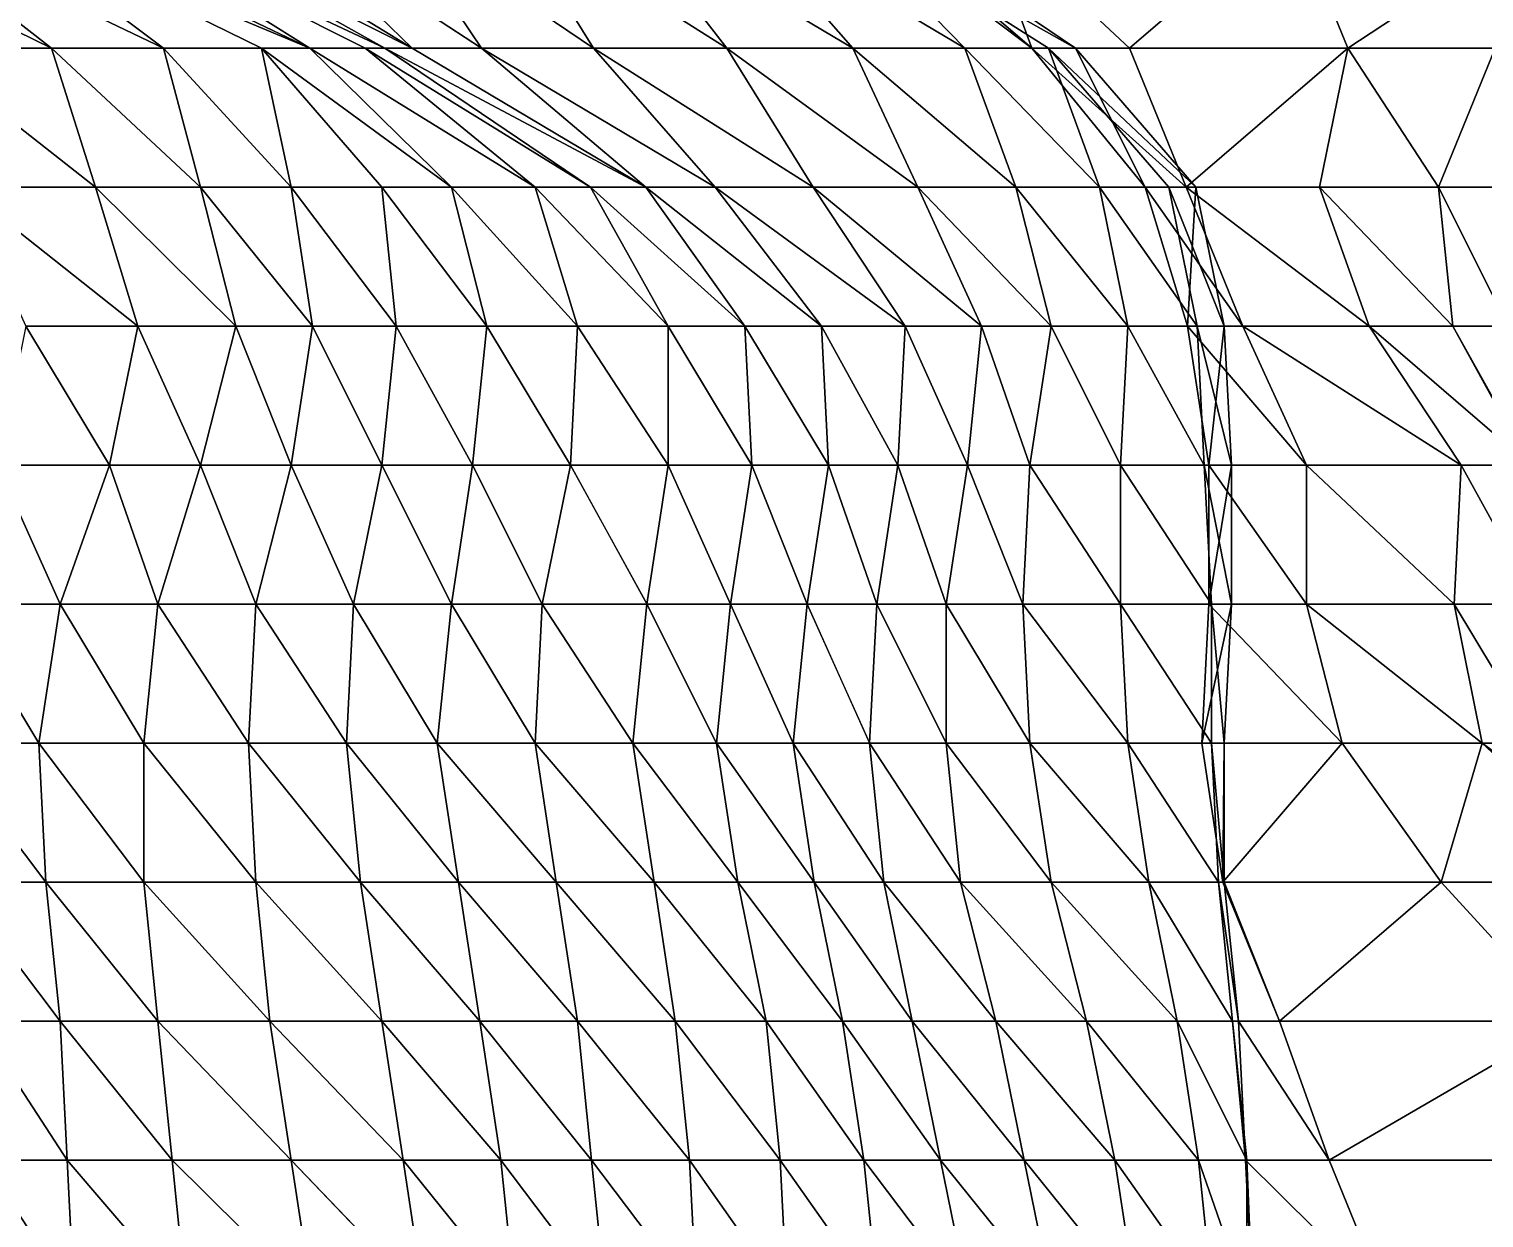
# Model space of a CAD drawing. Header units: metres. Extents: x -137 to 231, y -240 to 234.
# Drawn here: x 12.3 to 75.1, y -116.5 to -65.2 of the extents above; entities that cross this region are included whole.
import ezdxf

# ---------------------------------------------------------------- set-up
doc = ezdxf.new("R2010")
doc.units = ezdxf.units.M

msp = doc.modelspace()

# ---------------------------------------------------------------- linework, layer by layer
for points in [[(1.093887, -60, -343.46924), (7.569229, -66, -332.8025), (13.320129, -66, -336.4104), (13.32023, -65.9999, -336.4103)], [(5.622162, -60, -347.78302), (1.093887, -60, -343.46924), (13.320129, -66, -336.4104), (13.32023, -65.9999, -336.4103)], [(5.622162, -60, -347.78302), (13.320129, -66, -336.4104), (18.154068, -66, -340.54773), (18.154167, -65.9999, -340.54764)], [(10.150436, -60, -352.0968), (5.622162, -60, -347.78302), (18.154068, -66, -340.54773), (18.154167, -65.9999, -340.54764)], [(24.459717, -66, -350.76355), (11.927811, -60, -357.99884), (10.150436, -60, -352.0968), (10.150537, -59.9999, -352.0967)], [(10.150436, -60, -352.0968), (18.154068, -66, -340.54773), (22.376694, -66, -345.038), (22.376793, -65.9999, -345.0379)], [(24.459717, -66, -350.76355), (10.150436, -60, -352.0968), (22.376694, -66, -345.038), (22.376793, -65.9999, -345.0379)], [(14.927811, -60, -363.195), (11.927811, -60, -357.99884), (24.459717, -66, -350.76355), (24.459816, -65.9999, -350.76346)], [(27.708817, -66, -362.74408), (17.010849, -60, -368.92056), (14.927811, -60, -363.195), (14.927911, -59.9999, -363.19492)], [(14.927811, -60, -363.195), (24.459717, -66, -350.76355), (26.848404, -66, -356.31265), (26.848503, -65.9999, -356.31256)], [(27.708817, -66, -362.74408), (14.927811, -60, -363.195), (26.848404, -66, -356.31265), (26.848503, -65.9999, -356.31256)], [(28.874878, -66, -368.99908), (19.093887, -60, -374.64612), (17.010849, -60, -368.92056), (17.010948, -59.9999, -368.92047)], [(28.874878, -66, -368.99908), (17.010849, -60, -368.92056), (27.708817, -66, -362.74408), (27.708916, -65.9999, -362.744)], [(22.7052, -60, -379.48935), (19.093887, -60, -374.64612), (28.874878, -66, -368.99908), (28.874977, -65.9999, -368.999)], [(22.7052, -60, -379.48935), (28.874878, -66, -368.99908), (31.874878, -66, -374.19525), (31.874977, -65.9999, -374.19516)], [(27.844788, -60, -383.4502), (22.7052, -60, -379.48935), (31.874878, -66, -374.19525), (31.874977, -65.9999, -374.19516)], [(27.844788, -60, -383.4502), (31.874878, -66, -374.19525), (36.708817, -66, -378.33255), (36.708916, -65.9999, -378.33246)], [(32.984375, -60, -387.41107), (27.844788, -60, -383.4502), (36.708817, -66, -378.33255), (36.708916, -65.9999, -378.33246)], [(32.984375, -60, -387.41107), (36.708817, -66, -378.33255), (42.459717, -66, -381.9405), (42.459816, -65.9999, -381.9404)], [(37.818314, -60, -391.5484), (32.984375, -60, -387.41107), (42.459717, -66, -381.9405), (42.459816, -65.9999, -381.9404)], [(37.818314, -60, -391.5484), (42.459717, -66, -381.9405), (47.90497, -66, -385.72485), (47.905067, -65.9999, -385.72476)], [(42.652252, -60, -395.68573), (37.818314, -60, -391.5484), (47.90497, -66, -385.72485), (47.905067, -65.9999, -385.72476)], [(42.652252, -60, -395.68573), (47.90497, -66, -385.72485), (52.738907, -66, -389.86218), (52.739006, -65.9999, -389.8621)], [(46.874878, -60, -400.17596), (42.652252, -60, -395.68573), (52.738907, -66, -389.86218), (52.739006, -65.9999, -389.8621)], [(57.51628, -66, -400.9604), (48.652252, -60, -406.07803), (46.874878, -60, -400.17596), (46.874977, -59.9999, -400.17587)], [(46.874878, -60, -400.17596), (52.738907, -66, -389.86218), (56.35022, -66, -394.70538), (56.35032, -65.9999, -394.7053)], [(57.51628, -66, -400.9604), (46.874878, -60, -400.17596), (56.35022, -66, -394.70538), (56.35032, -65.9999, -394.7053)], [(55.62578, -66, -408.98004), (47.678726, -60, -413.56827), (48.652252, -60, -406.07803), (48.65235, -59.9999, -406.07794)], [(53.429626, -60, -417.1762), (47.678726, -60, -413.56827), (55.62578, -66, -408.98004), (55.625877, -65.9999, -408.97995)], [(55.62578, -66, -408.98004), (48.652252, -60, -406.07803), (57.51628, -66, -400.9604), (57.51638, -65.9999, -400.9603)], [(59.848404, -66, -413.47034), (66.82193, -60, -416.37234), (53.429626, -60, -417.1762), (53.429726, -59.9999, -417.17612)], [(53.429626, -60, -417.1762), (55.62578, -66, -408.98004), (59.848404, -66, -413.47034), (59.848503, -65.9999, -413.47025)], [(59.848404, -66, -413.47034), (69.26718, -66, -414.96057), (66.82193, -60, -416.37234), (66.82203, -59.9999, -416.37225)], [(69.26718, -66, -414.96057), (78.38031, -60, -416.62735), (66.82193, -60, -416.37234), (66.82203, -59.9999, -416.37225)], [(69.26718, -66, -414.96057), (75.62941, -66, -418.21558), (78.38031, -60, -416.62735), (78.38041, -59.9999, -416.62726)], [(7.569229, -66, -332.8025), (9.459732, -72, -324.78278), (15.210632, -72, -328.39072), (15.210732, -71.9999, -328.39062)], [(13.320129, -66, -336.4104), (7.569229, -66, -332.8025), (15.210632, -72, -328.39072), (15.210732, -71.9999, -328.39062)], [(13.320129, -66, -336.4104), (15.210632, -72, -328.39072), (19.738907, -72, -332.70453), (19.739006, -71.9999, -332.70444)], [(18.154068, -66, -340.54773), (13.320129, -66, -336.4104), (19.738907, -72, -332.70453), (19.739006, -71.9999, -332.70444)], [(18.154068, -66, -340.54773), (19.738907, -72, -332.70453), (23.655869, -72, -337.37125), (23.655968, -71.9999, -337.37115)], [(22.376694, -66, -345.038), (18.154068, -66, -340.54773), (23.655869, -72, -337.37125), (23.655968, -71.9999, -337.37115)], [(30.572845, -72, -347.23413), (24.459717, -66, -350.76355), (22.376694, -66, -345.038), (22.376793, -65.9999, -345.0379)], [(22.376694, -66, -345.038), (23.655869, -72, -337.37125), (27.572845, -72, -342.038), (27.572945, -71.9999, -342.0379)], [(30.572845, -72, -347.23413), (22.376694, -66, -345.038), (27.572845, -72, -342.038), (27.572945, -71.9999, -342.0379)], [(34.18416, -72, -352.07736), (26.848404, -66, -356.31265), (24.459717, -66, -350.76355), (24.459816, -65.9999, -350.76346)], [(34.18416, -72, -352.07736), (24.459717, -66, -350.76355), (30.572845, -72, -347.23413), (30.572945, -71.9999, -347.23404)], [(36.572845, -72, -357.62646), (27.708817, -66, -362.74408), (26.848404, -66, -356.31265), (26.848503, -65.9999, -356.31256)], [(36.572845, -72, -357.62646), (26.848404, -66, -356.31265), (34.18416, -72, -352.07736), (34.184258, -71.9999, -352.07727)], [(38.961533, -72, -363.17554), (28.874878, -66, -368.99908), (27.708817, -66, -362.74408), (27.708916, -65.9999, -362.744)], [(38.961533, -72, -363.17554), (27.708817, -66, -362.74408), (36.572845, -72, -357.62646), (36.572945, -71.9999, -357.62637)], [(31.874878, -66, -374.19525), (28.874878, -66, -368.99908), (38.961533, -72, -363.17554), (38.96163, -71.9999, -363.17545)], [(31.874878, -66, -374.19525), (38.961533, -72, -363.17554), (41.961533, -72, -368.3717), (41.96163, -71.9999, -368.3716)], [(36.708817, -66, -378.33255), (31.874878, -66, -374.19525), (41.961533, -72, -368.3717), (41.96163, -71.9999, -368.3716)], [(36.708817, -66, -378.33255), (41.961533, -72, -368.3717), (46.18416, -72, -372.86197), (46.184258, -71.9999, -372.86188)], [(42.459717, -66, -381.9405), (36.708817, -66, -378.33255), (46.18416, -72, -372.86197), (46.184258, -71.9999, -372.86188)], [(42.459717, -66, -381.9405), (46.18416, -72, -372.86197), (50.712433, -72, -377.17578), (50.712532, -71.9999, -377.1757)], [(47.90497, -66, -385.72485), (42.459717, -66, -381.9405), (50.712433, -72, -377.17578), (50.712532, -71.9999, -377.1757)], [(47.90497, -66, -385.72485), (50.712433, -72, -377.17578), (54.93506, -72, -381.66602), (54.935158, -71.9999, -381.66592)], [(52.738907, -66, -389.86218), (47.90497, -66, -385.72485), (54.93506, -72, -381.66602), (54.935158, -71.9999, -381.66592)], [(52.738907, -66, -389.86218), (54.93506, -72, -381.66602), (58.54637, -72, -386.50925), (58.54647, -71.9999, -386.50916)], [(56.35022, -66, -394.70538), (52.738907, -66, -389.86218), (58.54637, -72, -386.50925), (58.54647, -71.9999, -386.50916)], [(57.51628, -66, -400.9604), (60.51628, -72, -406.15652), (55.62578, -66, -408.98004), (55.625877, -65.9999, -408.97995)], [(55.62578, -66, -408.98004), (62.293655, -72, -412.05856), (59.848404, -66, -413.47034), (59.848503, -65.9999, -413.47025)], [(55.62578, -66, -408.98004), (60.51628, -72, -406.15652), (62.293655, -72, -412.05856), (62.293755, -71.9999, -412.05847)], [(62.712433, -72, -397.9604), (57.51628, -66, -400.9604), (56.35022, -66, -394.70538), (56.35032, -65.9999, -394.7053)], [(56.35022, -66, -394.70538), (58.54637, -72, -386.50925), (61.54637, -72, -391.70538), (61.54647, -71.9999, -391.7053)], [(62.712433, -72, -397.9604), (56.35022, -66, -394.70538), (61.54637, -72, -391.70538), (61.54647, -71.9999, -391.7053)], [(57.51628, -66, -400.9604), (62.712433, -72, -397.9604), (60.51628, -72, -406.15652), (60.51638, -71.9999, -406.15643)], [(62.293655, -72, -412.05856), (69.26718, -66, -414.96057), (59.848404, -66, -413.47034), (59.848503, -65.9999, -413.47025)], [(62.293655, -72, -412.05856), (68.044556, -72, -415.66647), (69.26718, -66, -414.96057), (69.26728, -65.9999, -414.96048)], [(69.26718, -66, -414.96057), (68.044556, -72, -415.66647), (73.18416, -72, -419.62735), (73.18426, -71.9999, -419.62726)], [(69.26718, -66, -414.96057), (73.18416, -72, -419.62735), (75.62941, -66, -418.21558), (75.62951, -65.9999, -418.21548)], [(75.62941, -66, -418.21558), (73.18416, -72, -419.62735), (77.71243, -72, -423.94113), (77.71253, -71.9999, -423.94104)], [(9.459732, -72, -324.78278), (17.04457, -78, -327.3319), (15.210632, -72, -328.39072), (15.210732, -71.9999, -328.39062)], [(9.459732, -72, -324.78278), (12.210632, -78, -323.19458), (17.04457, -78, -327.3319), (17.04467, -77.9999, -327.33182)], [(15.210632, -72, -328.39072), (21.267181, -78, -331.82214), (19.738907, -72, -332.70453), (19.739006, -71.9999, -332.70444)], [(15.210632, -72, -328.39072), (17.04457, -78, -327.3319), (21.267181, -78, -331.82214), (21.26728, -77.9999, -331.82205)], [(19.738907, -72, -332.70453), (24.572845, -78, -336.84186), (23.655869, -72, -337.37125), (23.655968, -71.9999, -337.37115)], [(19.738907, -72, -332.70453), (21.267181, -78, -331.82214), (24.572845, -78, -336.84186), (24.572945, -77.9999, -336.84177)], [(23.655869, -72, -337.37125), (28.184158, -78, -341.68506), (27.572845, -72, -342.038), (27.572945, -71.9999, -342.0379)], [(23.655869, -72, -337.37125), (24.572845, -78, -336.84186), (28.184158, -78, -341.68506), (28.184258, -77.9999, -341.68497)], [(27.572845, -72, -342.038), (32.10112, -78, -346.3518), (30.572845, -72, -347.23413), (30.572945, -71.9999, -347.23404)], [(27.572845, -72, -342.038), (28.184158, -78, -341.68506), (32.10112, -78, -346.3518), (32.10122, -77.9999, -346.3517)], [(30.572845, -72, -347.23413), (36.01808, -78, -351.01852), (34.18416, -72, -352.07736), (34.184258, -71.9999, -352.07727)], [(30.572845, -72, -347.23413), (32.10112, -78, -346.3518), (36.01808, -78, -351.01852), (36.01818, -77.9999, -351.01843)], [(34.18416, -72, -352.07736), (39.93506, -78, -355.68527), (36.572845, -72, -357.62646), (36.572945, -71.9999, -357.62637)], [(34.18416, -72, -352.07736), (36.01808, -78, -351.01852), (39.93506, -78, -355.68527), (39.935158, -77.9999, -355.68518)], [(36.572845, -72, -357.62646), (43.240707, -78, -360.70496), (38.961533, -72, -363.17554), (38.96163, -71.9999, -363.17545)], [(36.572845, -72, -357.62646), (39.93506, -78, -355.68527), (43.240707, -78, -360.70496), (43.240807, -77.9999, -360.70486)], [(38.961533, -72, -363.17554), (46.54637, -78, -365.72464), (41.961533, -72, -368.3717), (41.96163, -71.9999, -368.3716)], [(38.961533, -72, -363.17554), (43.240707, -78, -360.70496), (46.54637, -78, -365.72464), (46.54647, -77.9999, -365.72455)], [(41.961533, -72, -368.3717), (50.157684, -78, -370.56784), (46.18416, -72, -372.86197), (46.184258, -71.9999, -372.86188)], [(41.961533, -72, -368.3717), (46.54637, -78, -365.72464), (50.157684, -78, -370.56784), (50.157784, -77.9999, -370.56775)], [(46.18416, -72, -372.86197), (53.463333, -78, -375.58752), (50.712433, -72, -377.17578), (50.712532, -71.9999, -377.1757)], [(46.18416, -72, -372.86197), (50.157684, -78, -370.56784), (53.463333, -78, -375.58752), (53.463432, -77.9999, -375.58743)], [(50.712433, -72, -377.17578), (56.463333, -78, -380.7837), (54.93506, -72, -381.66602), (54.935158, -71.9999, -381.66592)], [(50.712433, -72, -377.17578), (53.463333, -78, -375.58752), (56.463333, -78, -380.7837), (56.463432, -77.9999, -380.7836)], [(54.93506, -72, -381.66602), (59.768997, -78, -385.80338), (58.54637, -72, -386.50925), (58.54647, -71.9999, -386.50916)], [(54.93506, -72, -381.66602), (56.463333, -78, -380.7837), (59.768997, -78, -385.80338), (59.769096, -77.9999, -385.80328)], [(58.54637, -72, -386.50925), (62.768997, -78, -390.9995), (61.54637, -72, -391.70538), (61.54647, -71.9999, -391.7053)], [(58.54637, -72, -386.50925), (59.768997, -78, -385.80338), (62.768997, -78, -390.9995), (62.769096, -77.9999, -390.99942)], [(62.712433, -72, -397.9604), (62.35022, -78, -405.0977), (60.51628, -72, -406.15652), (60.51638, -71.9999, -406.15643)], [(60.51628, -72, -406.15652), (64.73891, -78, -410.6468), (62.293655, -72, -412.05856), (62.293755, -71.9999, -412.05847)], [(60.51628, -72, -406.15652), (62.35022, -78, -405.0977), (64.73891, -78, -410.6468), (64.739006, -77.9999, -410.6467)], [(61.54637, -72, -391.70538), (63.93506, -78, -397.2545), (62.712433, -72, -397.9604), (62.712532, -71.9999, -397.9603)], [(61.54637, -72, -391.70538), (62.768997, -78, -390.9995), (63.93506, -78, -397.2545), (63.935158, -77.9999, -397.2544)], [(62.293655, -72, -412.05856), (70.18416, -78, -414.43118), (68.044556, -72, -415.66647), (68.044655, -71.9999, -415.66638)], [(62.293655, -72, -412.05856), (64.73891, -78, -410.6468), (70.18416, -78, -414.43118), (70.18426, -77.9999, -414.4311)], [(62.712433, -72, -397.9604), (63.93506, -78, -397.2545), (62.35022, -78, -405.0977), (62.35032, -77.9999, -405.0976)], [(68.044556, -72, -415.66647), (73.79547, -78, -419.27438), (73.18416, -72, -419.62735), (73.18426, -71.9999, -419.62726)], [(68.044556, -72, -415.66647), (70.18416, -78, -414.43118), (73.79547, -78, -419.27438), (73.79557, -77.9999, -419.2743)], [(73.18416, -72, -419.62735), (76.18416, -78, -424.8235), (77.71243, -72, -423.94113), (77.71253, -71.9999, -423.94104)], [(73.18416, -72, -419.62735), (73.79547, -78, -419.27438), (76.18416, -78, -424.8235), (76.18426, -77.9999, -424.8234)], [(12.210632, -78, -323.19458), (10.988007, -84, -323.90045), (15.821945, -84, -328.03778), (15.822045, -83.9999, -328.0377)], [(12.210632, -78, -323.19458), (15.821945, -84, -328.03778), (17.04457, -78, -327.3319), (17.04467, -77.9999, -327.33182)], [(17.04457, -78, -327.3319), (15.821945, -84, -328.03778), (19.738907, -84, -332.70453), (19.739006, -83.9999, -332.70444)], [(17.04457, -78, -327.3319), (19.738907, -84, -332.70453), (21.267181, -78, -331.82214), (21.26728, -77.9999, -331.82205)], [(21.267181, -78, -331.82214), (19.738907, -84, -332.70453), (23.655869, -84, -337.37125), (23.655968, -83.9999, -337.37115)], [(21.267181, -78, -331.82214), (23.655869, -84, -337.37125), (24.572845, -78, -336.84186), (24.572945, -77.9999, -336.84177)], [(24.572845, -78, -336.84186), (23.655869, -84, -337.37125), (27.572845, -84, -342.038), (27.572945, -83.9999, -342.0379)], [(24.572845, -78, -336.84186), (27.572845, -84, -342.038), (28.184158, -78, -341.68506), (28.184258, -77.9999, -341.68497)], [(28.184158, -78, -341.68506), (27.572845, -84, -342.038), (31.489807, -84, -346.7047), (31.489906, -83.9999, -346.70462)], [(28.184158, -78, -341.68506), (31.489807, -84, -346.7047), (32.10112, -78, -346.3518), (32.10122, -77.9999, -346.3517)], [(32.10112, -78, -346.3518), (31.489807, -84, -346.7047), (35.712433, -84, -351.195), (35.712532, -83.9999, -351.19492)], [(32.10112, -78, -346.3518), (35.712433, -84, -351.195), (36.01808, -78, -351.01852), (36.01818, -77.9999, -351.01843)], [(36.01808, -78, -351.01852), (35.712433, -84, -351.195), (39.93506, -84, -355.68527), (39.935158, -83.9999, -355.68518)], [(36.01808, -78, -351.01852), (39.93506, -84, -355.68527), (39.93506, -78, -355.68527), (39.935158, -77.9999, -355.68518)], [(39.93506, -78, -355.68527), (43.54637, -84, -360.52847), (43.240707, -78, -360.70496), (43.240807, -77.9999, -360.70486)], [(39.93506, -78, -355.68527), (39.93506, -84, -355.68527), (43.54637, -84, -360.52847), (43.54647, -83.9999, -360.52838)], [(43.240707, -78, -360.70496), (46.85202, -84, -365.5482), (46.54637, -78, -365.72464), (46.54647, -77.9999, -365.72455)], [(43.240707, -78, -360.70496), (43.54637, -84, -360.52847), (46.85202, -84, -365.5482), (46.85212, -83.9999, -365.5481)], [(46.54637, -78, -365.72464), (49.85202, -84, -370.74432), (50.157684, -78, -370.56784), (50.157784, -77.9999, -370.56775)], [(46.54637, -78, -365.72464), (46.85202, -84, -365.5482), (49.85202, -84, -370.74432), (49.85212, -83.9999, -370.74423)], [(50.157684, -78, -370.56784), (49.85202, -84, -370.74432), (52.85202, -84, -375.9405), (52.85212, -83.9999, -375.9404)], [(50.157684, -78, -370.56784), (52.85202, -84, -375.9405), (53.463333, -78, -375.58752), (53.463432, -77.9999, -375.58743)], [(53.463333, -78, -375.58752), (52.85202, -84, -375.9405), (55.54637, -84, -381.31308), (55.54647, -83.9999, -381.313)], [(53.463333, -78, -375.58752), (55.54637, -84, -381.31308), (56.463333, -78, -380.7837), (56.463432, -77.9999, -380.7836)], [(56.463333, -78, -380.7837), (55.54637, -84, -381.31308), (59.463333, -84, -385.97986), (59.463432, -83.9999, -385.97977)], [(56.463333, -78, -380.7837), (59.463333, -84, -385.97986), (59.768997, -78, -385.80338), (59.769096, -77.9999, -385.80328)], [(59.768997, -78, -385.80338), (59.463333, -84, -385.97986), (63.074646, -84, -390.82306), (63.074745, -83.9999, -390.82297)], [(59.768997, -78, -385.80338), (63.074646, -84, -390.82306), (62.768997, -78, -390.9995), (62.769096, -77.9999, -390.99942)], [(63.93506, -78, -397.2545), (63.26718, -84, -404.56827), (62.35022, -78, -405.0977), (62.35032, -77.9999, -405.0976)], [(62.35022, -78, -405.0977), (67.48981, -84, -409.05856), (64.73891, -78, -410.6468), (64.739006, -77.9999, -410.6467)], [(62.35022, -78, -405.0977), (63.26718, -84, -404.56827), (67.48981, -84, -409.05856), (67.48991, -83.9999, -409.05847)], [(62.768997, -78, -390.9995), (64.24071, -84, -397.07803), (63.93506, -78, -397.2545), (63.935158, -77.9999, -397.2544)], [(62.768997, -78, -390.9995), (63.074646, -84, -390.82306), (64.24071, -84, -397.07803), (64.24081, -83.9999, -397.07794)], [(63.93506, -78, -397.2545), (64.24071, -84, -397.07803), (63.26718, -84, -404.56827), (63.26728, -83.9999, -404.56818)], [(64.73891, -78, -410.6468), (74.157684, -84, -412.13705), (70.18416, -78, -414.43118), (70.18426, -77.9999, -414.4311)], [(64.73891, -78, -410.6468), (67.48981, -84, -409.05856), (74.157684, -84, -412.13705), (74.15778, -83.9999, -412.13696)], [(70.18416, -78, -414.43118), (77.157684, -84, -417.33322), (73.79547, -78, -419.27438), (73.79557, -77.9999, -419.2743)], [(70.18416, -78, -414.43118), (74.157684, -84, -412.13705), (77.157684, -84, -417.33322), (77.15778, -83.9999, -417.33313)], [(73.79547, -78, -419.27438), (77.10112, -84, -424.29407), (76.18416, -78, -424.8235), (76.18426, -77.9999, -424.8234)], [(73.79547, -78, -419.27438), (77.157684, -84, -417.33322), (77.10112, -84, -424.29407), (77.10122, -83.9999, -424.29398)], [(10.988007, -84, -323.90045), (9.154068, -90, -324.95926), (13.682358, -90, -329.27307), (13.682458, -89.9999, -329.27298)], [(10.988007, -84, -323.90045), (13.682358, -90, -329.27307), (15.821945, -84, -328.03778), (15.822045, -83.9999, -328.0377)], [(15.821945, -84, -328.03778), (13.682358, -90, -329.27307), (17.904968, -90, -333.76334), (17.905067, -89.9999, -333.76324)], [(15.821945, -84, -328.03778), (17.904968, -90, -333.76334), (19.738907, -84, -332.70453), (19.739006, -83.9999, -332.70444)], [(19.738907, -84, -332.70453), (17.904968, -90, -333.76334), (22.127594, -90, -338.2536), (22.127693, -89.9999, -338.2535)], [(19.738907, -84, -332.70453), (22.127594, -90, -338.2536), (23.655869, -84, -337.37125), (23.655968, -83.9999, -337.37115)], [(23.655869, -84, -337.37125), (22.127594, -90, -338.2536), (26.35022, -90, -342.74387), (26.350319, -89.9999, -342.74377)], [(23.655869, -84, -337.37125), (26.35022, -90, -342.74387), (27.572845, -84, -342.038), (27.572945, -83.9999, -342.0379)], [(27.572845, -84, -342.038), (26.35022, -90, -342.74387), (30.572845, -90, -347.23413), (30.572945, -89.9999, -347.23404)], [(27.572845, -84, -342.038), (30.572845, -90, -347.23413), (31.489807, -84, -346.7047), (31.489906, -83.9999, -346.70462)], [(31.489807, -84, -346.7047), (30.572845, -90, -347.23413), (34.489807, -90, -351.90088), (34.489906, -89.9999, -351.9008)], [(31.489807, -84, -346.7047), (34.489807, -90, -351.90088), (35.712433, -84, -351.195), (35.712532, -83.9999, -351.19492)], [(35.712433, -84, -351.195), (34.489807, -90, -351.90088), (39.01808, -90, -356.21466), (39.01818, -89.9999, -356.21457)], [(35.712433, -84, -351.195), (39.01808, -90, -356.21466), (39.93506, -84, -355.68527), (39.935158, -83.9999, -355.68518)], [(39.93506, -84, -355.68527), (39.01808, -90, -356.21466), (42.62941, -90, -361.0579), (42.62951, -89.9999, -361.0578)], [(39.93506, -84, -355.68527), (42.62941, -90, -361.0579), (43.54637, -84, -360.52847), (43.54647, -83.9999, -360.52838)], [(43.54637, -84, -360.52847), (42.62941, -90, -361.0579), (45.93506, -90, -366.07758), (45.935158, -89.9999, -366.07748)], [(43.54637, -84, -360.52847), (45.93506, -90, -366.07758), (46.85202, -84, -365.5482), (46.85212, -83.9999, -365.5481)], [(46.85202, -84, -365.5482), (45.93506, -90, -366.07758), (48.93506, -90, -371.27374), (48.935158, -89.9999, -371.27365)], [(46.85202, -84, -365.5482), (48.93506, -90, -371.27374), (49.85202, -84, -370.74432), (49.85212, -83.9999, -370.74423)], [(49.85202, -84, -370.74432), (48.93506, -90, -371.27374), (51.93506, -90, -376.4699), (51.935158, -89.9999, -376.46982)], [(49.85202, -84, -370.74432), (51.93506, -90, -376.4699), (52.85202, -84, -375.9405), (52.85212, -83.9999, -375.9404)], [(52.85202, -84, -375.9405), (51.93506, -90, -376.4699), (55.240707, -90, -381.48956), (55.240807, -89.9999, -381.48947)], [(52.85202, -84, -375.9405), (55.240707, -90, -381.48956), (55.54637, -84, -381.31308), (55.54647, -83.9999, -381.313)], [(55.54637, -84, -381.31308), (55.240707, -90, -381.48956), (59.463333, -90, -385.97986), (59.463432, -89.9999, -385.97977)], [(55.54637, -84, -381.31308), (59.463333, -90, -385.97986), (59.463333, -84, -385.97986), (59.463432, -83.9999, -385.97977)], [(59.463333, -84, -385.97986), (63.38031, -90, -390.64658), (63.074646, -84, -390.82306), (63.074745, -83.9999, -390.82297)], [(59.463333, -84, -385.97986), (59.463333, -90, -385.97986), (63.38031, -90, -390.64658), (63.38041, -89.9999, -390.64648)], [(63.074646, -84, -390.82306), (64.24071, -90, -397.07803), (64.24071, -84, -397.07803), (64.24081, -83.9999, -397.07794)], [(63.074646, -84, -390.82306), (63.38031, -90, -390.64658), (64.24071, -90, -397.07803), (64.24081, -89.9999, -397.07794)], [(64.24071, -84, -397.07803), (63.26718, -90, -404.56827), (63.26718, -84, -404.56827), (63.26728, -83.9999, -404.56818)], [(63.26718, -84, -404.56827), (67.48981, -90, -409.05856), (67.48981, -84, -409.05856), (67.48991, -83.9999, -409.05847)], [(64.24071, -84, -397.07803), (64.24071, -90, -397.07803), (63.26718, -90, -404.56827), (63.26728, -89.9999, -404.56818)], [(63.26718, -84, -404.56827), (63.26718, -90, -404.56827), (67.48981, -90, -409.05856), (67.48991, -89.9999, -409.05847)], [(67.48981, -84, -409.05856), (73.85202, -90, -412.31354), (74.157684, -84, -412.13705), (74.15778, -83.9999, -412.13696)], [(67.48981, -84, -409.05856), (67.48981, -90, -409.05856), (73.85202, -90, -412.31354), (73.85212, -89.9999, -412.31345)], [(74.157684, -84, -412.13705), (73.85202, -90, -412.31354), (77.46333, -90, -417.15677), (77.46343, -89.9999, -417.15668)], [(74.157684, -84, -412.13705), (77.46333, -90, -417.15677), (77.157684, -84, -417.33322), (77.15778, -83.9999, -417.33313)], [(9.154068, -90, -324.95926), (8.542755, -96, -325.3122), (12.765381, -96, -329.8025), (12.765481, -95.9999, -329.8024)], [(9.154068, -90, -324.95926), (12.765381, -96, -329.8025), (13.682358, -90, -329.27307), (13.682458, -89.9999, -329.27298)], [(13.682358, -90, -329.27307), (12.765381, -96, -329.8025), (17.293655, -96, -334.11627), (17.293755, -95.9999, -334.11618)], [(13.682358, -90, -329.27307), (17.293655, -96, -334.11627), (17.904968, -90, -333.76334), (17.905067, -89.9999, -333.76324)], [(17.904968, -90, -333.76334), (17.293655, -96, -334.11627), (21.82193, -96, -338.43005), (21.82203, -95.9999, -338.42996)], [(17.904968, -90, -333.76334), (21.82193, -96, -338.43005), (22.127594, -90, -338.2536), (22.127693, -89.9999, -338.2535)], [(22.127594, -90, -338.2536), (21.82193, -96, -338.43005), (26.044556, -96, -342.92035), (26.044655, -95.9999, -342.92026)], [(22.127594, -90, -338.2536), (26.044556, -96, -342.92035), (26.35022, -90, -342.74387), (26.350319, -89.9999, -342.74377)], [(26.35022, -90, -342.74387), (26.044556, -96, -342.92035), (29.961533, -96, -347.5871), (29.961632, -95.9999, -347.587)], [(26.35022, -90, -342.74387), (29.961533, -96, -347.5871), (30.572845, -90, -347.23413), (30.572945, -89.9999, -347.23404)], [(30.572845, -90, -347.23413), (29.961533, -96, -347.5871), (34.18416, -96, -352.07736), (34.184258, -95.9999, -352.07727)], [(30.572845, -90, -347.23413), (34.18416, -96, -352.07736), (34.489807, -90, -351.90088), (34.489906, -89.9999, -351.9008)], [(34.489807, -90, -351.90088), (34.18416, -96, -352.07736), (38.40677, -96, -356.56763), (38.406868, -95.9999, -356.56754)], [(34.489807, -90, -351.90088), (38.40677, -96, -356.56763), (39.01808, -90, -356.21466), (39.01818, -89.9999, -356.21457)], [(39.01808, -90, -356.21466), (38.40677, -96, -356.56763), (42.01808, -96, -361.41083), (42.01818, -95.9999, -361.41074)], [(39.01808, -90, -356.21466), (42.01808, -96, -361.41083), (42.62941, -90, -361.0579), (42.62951, -89.9999, -361.0578)], [(42.62941, -90, -361.0579), (42.01808, -96, -361.41083), (45.323746, -96, -366.43054), (45.323845, -95.9999, -366.43045)], [(42.62941, -90, -361.0579), (45.323746, -96, -366.43054), (45.93506, -90, -366.07758), (45.935158, -89.9999, -366.07748)], [(45.93506, -90, -366.07758), (45.323746, -96, -366.43054), (48.62941, -96, -371.4502), (48.62951, -95.9999, -371.4501)], [(45.93506, -90, -366.07758), (48.62941, -96, -371.4502), (48.93506, -90, -371.27374), (48.935158, -89.9999, -371.27365)], [(48.93506, -90, -371.27374), (48.62941, -96, -371.4502), (51.93506, -96, -376.4699), (51.935158, -95.9999, -376.46982)], [(48.93506, -90, -371.27374), (51.93506, -96, -376.4699), (51.93506, -90, -376.4699), (51.935158, -89.9999, -376.46982)], [(51.93506, -90, -376.4699), (55.54637, -96, -381.31308), (55.240707, -90, -381.48956), (55.240807, -89.9999, -381.48947)], [(51.93506, -90, -376.4699), (51.93506, -96, -376.4699), (55.54637, -96, -381.31308), (55.54647, -95.9999, -381.313)], [(55.240707, -90, -381.48956), (59.768997, -96, -385.80338), (59.463333, -90, -385.97986), (59.463432, -89.9999, -385.97977)], [(55.240707, -90, -381.48956), (55.54637, -96, -381.31308), (59.768997, -96, -385.80338), (59.769096, -95.9999, -385.80328)], [(59.463333, -90, -385.97986), (63.38031, -96, -390.64658), (63.38031, -90, -390.64658), (63.38041, -89.9999, -390.64648)], [(59.463333, -90, -385.97986), (59.768997, -96, -385.80338), (63.38031, -96, -390.64658), (63.38041, -95.9999, -390.64648)], [(64.24071, -90, -397.07803), (62.961533, -96, -404.74475), (63.26718, -90, -404.56827), (63.26728, -89.9999, -404.56818)], [(64.24071, -90, -397.07803), (63.93506, -96, -397.2545), (62.961533, -96, -404.74475), (62.96163, -95.9999, -404.74466)], [(63.26718, -90, -404.56827), (62.961533, -96, -404.74475), (69.01808, -96, -408.1762), (69.01818, -95.9999, -408.17612)], [(63.26718, -90, -404.56827), (69.01808, -96, -408.1762), (67.48981, -90, -409.05856), (67.48991, -89.9999, -409.05847)], [(63.38031, -90, -390.64658), (63.93506, -96, -397.2545), (64.24071, -90, -397.07803), (64.24081, -89.9999, -397.07794)], [(63.38031, -90, -390.64658), (63.38031, -96, -390.64658), (63.93506, -96, -397.2545), (63.935158, -95.9999, -397.2544)], [(67.48981, -90, -409.05856), (75.074646, -96, -411.60764), (73.85202, -90, -412.31354), (73.85212, -89.9999, -412.31345)], [(67.48981, -90, -409.05856), (69.01808, -96, -408.1762), (75.074646, -96, -411.60764), (75.074745, -95.9999, -411.60754)], [(73.85202, -90, -412.31354), (77.46333, -96, -417.15677), (77.46333, -90, -417.15677), (77.46343, -89.9999, -417.15668)], [(73.85202, -90, -412.31354), (75.074646, -96, -411.60764), (77.46333, -96, -417.15677), (77.46343, -95.9999, -417.15668)], [(8.542755, -96, -325.3122), (13.071045, -102, -329.626), (12.765381, -96, -329.8025), (12.765481, -95.9999, -329.8024)], [(8.542755, -96, -325.3122), (9.154068, -102, -324.95926), (13.071045, -102, -329.626), (13.071145, -101.9999, -329.62592)], [(12.765381, -96, -329.8025), (17.293655, -102, -334.11627), (17.293655, -96, -334.11627), (17.293755, -95.9999, -334.11618)], [(12.765381, -96, -329.8025), (13.071045, -102, -329.626), (17.293655, -102, -334.11627), (17.293755, -101.9999, -334.11618)], [(17.293655, -96, -334.11627), (22.127594, -102, -338.2536), (21.82193, -96, -338.43005), (21.82203, -95.9999, -338.42996)], [(17.293655, -96, -334.11627), (17.293655, -102, -334.11627), (22.127594, -102, -338.2536), (22.127693, -101.9999, -338.2535)], [(21.82193, -96, -338.43005), (26.655869, -102, -342.56738), (26.044556, -96, -342.92035), (26.044655, -95.9999, -342.92026)], [(21.82193, -96, -338.43005), (22.127594, -102, -338.2536), (26.655869, -102, -342.56738), (26.655968, -101.9999, -342.5673)], [(26.044556, -96, -342.92035), (30.878494, -102, -347.05768), (29.961533, -96, -347.5871), (29.961632, -95.9999, -347.587)], [(26.044556, -96, -342.92035), (26.655869, -102, -342.56738), (30.878494, -102, -347.05768), (30.878593, -101.9999, -347.0576)], [(29.961533, -96, -347.5871), (35.10112, -102, -351.54794), (34.18416, -96, -352.07736), (34.184258, -95.9999, -352.07727)], [(29.961533, -96, -347.5871), (30.878494, -102, -347.05768), (35.10112, -102, -351.54794), (35.10122, -101.9999, -351.54785)], [(34.18416, -96, -352.07736), (39.323746, -102, -356.0382), (38.40677, -96, -356.56763), (38.406868, -95.9999, -356.56754)], [(34.18416, -96, -352.07736), (35.10112, -102, -351.54794), (39.323746, -102, -356.0382), (39.323845, -101.9999, -356.03812)], [(38.40677, -96, -356.56763), (42.93506, -102, -360.8814), (42.01808, -96, -361.41083), (42.01818, -95.9999, -361.41074)], [(38.40677, -96, -356.56763), (39.323746, -102, -356.0382), (42.93506, -102, -360.8814), (42.935158, -101.9999, -360.88132)], [(42.01808, -96, -361.41083), (46.240707, -102, -365.90112), (45.323746, -96, -366.43054), (45.323845, -95.9999, -366.43045)], [(42.01808, -96, -361.41083), (42.93506, -102, -360.8814), (46.240707, -102, -365.90112), (46.240807, -101.9999, -365.90103)], [(45.323746, -96, -366.43054), (49.240707, -102, -371.09726), (48.62941, -96, -371.4502), (48.62951, -95.9999, -371.4501)], [(45.323746, -96, -366.43054), (46.240707, -102, -365.90112), (49.240707, -102, -371.09726), (49.240807, -101.9999, -371.09717)], [(48.62941, -96, -371.4502), (52.54637, -102, -376.11694), (51.93506, -96, -376.4699), (51.935158, -95.9999, -376.46982)], [(48.62941, -96, -371.4502), (49.240707, -102, -371.09726), (52.54637, -102, -376.11694), (52.54647, -101.9999, -376.11685)], [(51.93506, -96, -376.4699), (56.463333, -102, -380.7837), (55.54637, -96, -381.31308), (55.54647, -95.9999, -381.313)], [(51.93506, -96, -376.4699), (52.54637, -102, -376.11694), (56.463333, -102, -380.7837), (56.463432, -101.9999, -380.7836)], [(55.54637, -96, -381.31308), (60.68596, -102, -385.27396), (59.768997, -96, -385.80338), (59.769096, -95.9999, -385.80328)], [(55.54637, -96, -381.31308), (56.463333, -102, -380.7837), (60.68596, -102, -385.27396), (60.686058, -101.9999, -385.27386)], [(59.768997, -96, -385.80338), (63.68596, -102, -390.4701), (63.38031, -96, -390.64658), (63.38041, -95.9999, -390.64648)], [(59.768997, -96, -385.80338), (60.68596, -102, -385.27396), (63.68596, -102, -390.4701), (63.686058, -101.9999, -390.47)], [(63.93506, -96, -397.2545), (63.878494, -102, -404.21533), (62.961533, -96, -404.74475), (62.96163, -95.9999, -404.74466)], [(63.878494, -102, -404.21533), (69.01808, -96, -408.1762), (62.961533, -96, -404.74475), (62.96163, -95.9999, -404.74466)], [(63.38031, -96, -390.64658), (63.93506, -102, -397.2545), (63.93506, -96, -397.2545), (63.935158, -95.9999, -397.2544)], [(63.38031, -96, -390.64658), (63.68596, -102, -390.4701), (63.93506, -102, -397.2545), (63.935158, -101.9999, -397.2544)], [(63.878494, -102, -404.21533), (73.29727, -102, -405.70563), (69.01808, -96, -408.1762), (69.01818, -95.9999, -408.17612)], [(63.93506, -96, -397.2545), (63.93506, -102, -397.2545), (63.878494, -102, -404.21533), (63.878593, -101.9999, -404.21524)], [(75.074646, -96, -411.60764), (69.01808, -96, -408.1762), (73.29727, -102, -405.70563), (73.29737, -101.9999, -405.70554)], [(75.074646, -96, -411.60764), (73.29727, -102, -405.70563), (81.49342, -102, -407.90176), (81.49352, -101.9999, -407.90167)], [(83.2708, -102, -413.8038), (77.46333, -96, -417.15677), (75.074646, -96, -411.60764), (75.074745, -95.9999, -411.60754)], [(83.2708, -102, -413.8038), (75.074646, -96, -411.60764), (81.49342, -102, -407.90176), (81.49352, -101.9999, -407.90167)], [(9.154068, -102, -324.95926), (13.682358, -108, -329.27307), (13.071045, -102, -329.626), (13.071145, -101.9999, -329.62592)], [(9.154068, -102, -324.95926), (10.071045, -108, -324.42987), (13.682358, -108, -329.27307), (13.682458, -107.9999, -329.27298)], [(13.071045, -102, -329.626), (17.904968, -108, -333.76334), (17.293655, -102, -334.11627), (17.293755, -101.9999, -334.11618)], [(13.071045, -102, -329.626), (13.682358, -108, -329.27307), (17.904968, -108, -333.76334), (17.905067, -107.9999, -333.76324)], [(17.293655, -102, -334.11627), (22.738907, -108, -337.90067), (22.127594, -102, -338.2536), (22.127693, -101.9999, -338.2535)], [(17.293655, -102, -334.11627), (17.904968, -108, -333.76334), (22.738907, -108, -337.90067), (22.739006, -107.9999, -337.90057)], [(22.127594, -102, -338.2536), (27.572845, -108, -342.038), (26.655869, -102, -342.56738), (26.655968, -101.9999, -342.5673)], [(22.127594, -102, -338.2536), (22.738907, -108, -337.90067), (27.572845, -108, -342.038), (27.572945, -107.9999, -342.0379)], [(26.655869, -102, -342.56738), (31.795471, -108, -346.52826), (30.878494, -102, -347.05768), (30.878593, -101.9999, -347.0576)], [(26.655869, -102, -342.56738), (27.572845, -108, -342.038), (31.795471, -108, -346.52826), (31.79557, -107.9999, -346.52817)], [(30.878494, -102, -347.05768), (36.01808, -108, -351.01852), (35.10112, -102, -351.54794), (35.10122, -101.9999, -351.54785)], [(30.878494, -102, -347.05768), (31.795471, -108, -346.52826), (36.01808, -108, -351.01852), (36.01818, -107.9999, -351.01843)], [(35.10112, -102, -351.54794), (40.240707, -108, -355.5088), (39.323746, -102, -356.0382), (39.323845, -101.9999, -356.03812)], [(35.10112, -102, -351.54794), (36.01808, -108, -351.01852), (40.240707, -108, -355.5088), (40.240807, -107.9999, -355.5087)], [(39.323746, -102, -356.0382), (44.157684, -108, -360.17554), (42.93506, -102, -360.8814), (42.935158, -101.9999, -360.88132)], [(39.323746, -102, -356.0382), (40.240707, -108, -355.5088), (44.157684, -108, -360.17554), (44.157784, -107.9999, -360.17545)], [(42.93506, -102, -360.8814), (47.463333, -108, -365.19525), (46.240707, -102, -365.90112), (46.240807, -101.9999, -365.90103)], [(42.93506, -102, -360.8814), (44.157684, -108, -360.17554), (47.463333, -108, -365.19525), (47.463432, -107.9999, -365.19516)], [(46.240707, -102, -365.90112), (50.463333, -108, -370.39136), (49.240707, -102, -371.09726), (49.240807, -101.9999, -371.09717)], [(46.240707, -102, -365.90112), (47.463333, -108, -365.19525), (50.463333, -108, -370.39136), (50.463432, -107.9999, -370.39127)], [(49.240707, -102, -371.09726), (54.074646, -108, -375.23462), (52.54637, -102, -376.11694), (52.54647, -101.9999, -376.11685)], [(49.240707, -102, -371.09726), (50.463333, -108, -370.39136), (54.074646, -108, -375.23462), (54.074745, -107.9999, -375.23453)], [(52.54637, -102, -376.11694), (57.991623, -108, -379.9013), (56.463333, -102, -380.7837), (56.463432, -101.9999, -380.7836)], [(52.54637, -102, -376.11694), (54.074646, -108, -375.23462), (57.991623, -108, -379.9013), (57.991722, -107.9999, -379.9012)], [(56.463333, -102, -380.7837), (61.908585, -108, -384.56808), (60.68596, -102, -385.27396), (60.686058, -101.9999, -385.27386)], [(56.463333, -102, -380.7837), (57.991623, -108, -379.9013), (61.908585, -108, -384.56808), (61.908684, -107.9999, -384.568)], [(60.68596, -102, -385.27396), (64.29727, -108, -390.11716), (63.68596, -102, -390.4701), (63.686058, -101.9999, -390.47)], [(60.68596, -102, -385.27396), (61.908585, -108, -384.56808), (64.29727, -108, -390.11716), (64.29737, -107.9999, -390.11707)], [(63.68596, -102, -390.4701), (64.54637, -108, -396.90155), (63.93506, -102, -397.2545), (63.935158, -101.9999, -397.2544)], [(63.68596, -102, -390.4701), (64.29727, -108, -390.11716), (64.54637, -108, -396.90155), (64.54647, -107.9999, -396.90146)], [(63.93506, -102, -397.2545), (66.323746, -108, -402.8036), (63.878494, -102, -404.21533), (63.878593, -101.9999, -404.21524)], [(66.323746, -108, -402.8036), (73.29727, -102, -405.70563), (63.878494, -102, -404.21533), (63.878593, -101.9999, -404.21524)], [(63.93506, -102, -397.2545), (64.54637, -108, -396.90155), (66.323746, -108, -402.8036), (66.323845, -107.9999, -402.8035)], [(66.323746, -108, -402.8036), (78.79909, -108, -402.52914), (73.29727, -102, -405.70563), (73.29737, -101.9999, -405.70554)], [(81.49342, -102, -407.90176), (73.29727, -102, -405.70563), (78.79909, -108, -402.52914), (78.79919, -107.9999, -402.52905)], [(10.071045, -108, -324.42987), (13.988007, -114, -329.0966), (13.682358, -108, -329.27307), (13.682458, -107.9999, -329.27298)], [(10.071045, -108, -324.42987), (10.376694, -114, -324.2534), (13.988007, -114, -329.0966), (13.988107, -113.9999, -329.0965)], [(13.682358, -108, -329.27307), (18.516281, -114, -333.4104), (17.904968, -108, -333.76334), (17.905067, -107.9999, -333.76324)], [(13.682358, -108, -329.27307), (13.988007, -114, -329.0966), (18.516281, -114, -333.4104), (18.51638, -113.9999, -333.4103)], [(17.904968, -108, -333.76334), (23.655869, -114, -337.37125), (22.738907, -108, -337.90067), (22.739006, -107.9999, -337.90057)], [(17.904968, -108, -333.76334), (18.516281, -114, -333.4104), (23.655869, -114, -337.37125), (23.655968, -113.9999, -337.37115)], [(22.738907, -108, -337.90067), (28.489807, -114, -341.50858), (27.572845, -108, -342.038), (27.572945, -107.9999, -342.0379)], [(22.738907, -108, -337.90067), (23.655869, -114, -337.37125), (28.489807, -114, -341.50858), (28.489906, -113.9999, -341.50848)], [(27.572845, -108, -342.038), (32.712433, -114, -345.99884), (31.795471, -108, -346.52826), (31.79557, -107.9999, -346.52817)], [(27.572845, -108, -342.038), (28.489807, -114, -341.50858), (32.712433, -114, -345.99884), (32.712532, -113.9999, -345.99875)], [(31.795471, -108, -346.52826), (36.62941, -114, -350.6656), (36.01808, -108, -351.01852), (36.01818, -107.9999, -351.01843)], [(31.795471, -108, -346.52826), (32.712433, -114, -345.99884), (36.62941, -114, -350.6656), (36.62951, -113.9999, -350.6655)], [(36.01808, -108, -351.01852), (40.85202, -114, -355.15585), (40.240707, -108, -355.5088), (40.240807, -107.9999, -355.5087)], [(36.01808, -108, -351.01852), (36.62941, -114, -350.6656), (40.85202, -114, -355.15585), (40.85212, -113.9999, -355.15576)], [(40.240707, -108, -355.5088), (44.768997, -114, -359.8226), (44.157684, -108, -360.17554), (44.157784, -107.9999, -360.17545)], [(40.240707, -108, -355.5088), (40.85202, -114, -355.15585), (44.768997, -114, -359.8226), (44.769096, -113.9999, -359.8225)], [(44.157684, -108, -360.17554), (48.38031, -114, -364.66583), (47.463333, -108, -365.19525), (47.463432, -107.9999, -365.19516)], [(44.157684, -108, -360.17554), (44.768997, -114, -359.8226), (48.38031, -114, -364.66583), (48.38041, -113.9999, -364.66574)], [(47.463333, -108, -365.19525), (51.68596, -114, -369.6855), (50.463333, -108, -370.39136), (50.463432, -107.9999, -370.39127)], [(47.463333, -108, -365.19525), (48.38031, -114, -364.66583), (51.68596, -114, -369.6855), (51.686058, -113.9999, -369.6854)], [(50.463333, -108, -370.39136), (55.29727, -114, -374.52872), (54.074646, -108, -375.23462), (54.074745, -107.9999, -375.23453)], [(50.463333, -108, -370.39136), (51.68596, -114, -369.6855), (55.29727, -114, -374.52872), (55.29737, -113.9999, -374.52863)], [(54.074646, -108, -375.23462), (59.21425, -114, -379.19543), (57.991623, -108, -379.9013), (57.991722, -107.9999, -379.9012)], [(54.074646, -108, -375.23462), (55.29727, -114, -374.52872), (59.21425, -114, -379.19543), (59.214348, -113.9999, -379.19534)], [(57.991623, -108, -379.9013), (62.825546, -114, -384.03867), (61.908585, -108, -384.56808), (61.908684, -107.9999, -384.568)], [(57.991623, -108, -379.9013), (59.21425, -114, -379.19543), (62.825546, -114, -384.03867), (62.825645, -113.9999, -384.03857)], [(61.908585, -108, -384.56808), (64.908585, -114, -389.76422), (64.29727, -108, -390.11716), (64.29737, -107.9999, -390.11707)], [(61.908585, -108, -384.56808), (62.825546, -114, -384.03867), (64.908585, -114, -389.76422), (64.90868, -113.9999, -389.76413)], [(64.29727, -108, -390.11716), (64.85202, -114, -396.7251), (64.54637, -108, -396.90155), (64.54647, -107.9999, -396.90146)], [(64.29727, -108, -390.11716), (64.908585, -114, -389.76422), (64.85202, -114, -396.7251), (64.85212, -113.9999, -396.725)], [(64.54637, -108, -396.90155), (68.46333, -114, -401.56827), (66.323746, -108, -402.8036), (66.323845, -107.9999, -402.8035)], [(64.54637, -108, -396.90155), (64.85202, -114, -396.7251), (68.46333, -114, -401.56827), (68.46343, -113.9999, -401.56818)], [(68.46333, -114, -401.56827), (78.79909, -108, -402.52914), (66.323746, -108, -402.8036), (66.323845, -107.9999, -402.8035)], [(68.46333, -114, -401.56827), (82.466965, -114, -400.4115), (78.79909, -108, -402.52914), (78.79919, -107.9999, -402.52905)], [(10.376694, -114, -324.2534), (14.293655, -120, -328.9201), (13.988007, -114, -329.0966), (13.988107, -113.9999, -329.0965)], [(10.376694, -114, -324.2534), (10.376694, -120, -324.2534), (14.293655, -120, -328.9201), (14.293756, -119.9999, -328.92)], [(13.988007, -114, -329.0966), (19.127594, -120, -333.05743), (18.516281, -114, -333.4104), (18.51638, -113.9999, -333.4103)], [(13.988007, -114, -329.0966), (14.293655, -120, -328.9201), (19.127594, -120, -333.05743), (19.127693, -119.9999, -333.05734)], [(18.516281, -114, -333.4104), (24.572845, -120, -336.84186), (23.655869, -114, -337.37125), (23.655968, -113.9999, -337.37115)], [(18.516281, -114, -333.4104), (19.127594, -120, -333.05743), (24.572845, -120, -336.84186), (24.572945, -119.9999, -336.84177)], [(23.655869, -114, -337.37125), (29.406769, -120, -340.9792), (28.489807, -114, -341.50858), (28.489906, -113.9999, -341.50848)], [(23.655869, -114, -337.37125), (24.572845, -120, -336.84186), (29.406769, -120, -340.9792), (29.406868, -119.9999, -340.9791)], [(28.489807, -114, -341.50858), (33.323746, -120, -345.6459), (32.712433, -114, -345.99884), (32.712532, -113.9999, -345.99875)], [(28.489807, -114, -341.50858), (29.406769, -120, -340.9792), (33.323746, -120, -345.6459), (33.323845, -119.9999, -345.6458)], [(32.712433, -114, -345.99884), (37.240707, -120, -350.31265), (36.62941, -114, -350.6656), (36.62951, -113.9999, -350.6655)], [(32.712433, -114, -345.99884), (33.323746, -120, -345.6459), (37.240707, -120, -350.31265), (37.240807, -119.9999, -350.31256)], [(36.62941, -114, -350.6656), (41.157684, -120, -354.97937), (40.85202, -114, -355.15585), (40.85212, -113.9999, -355.15576)], [(36.62941, -114, -350.6656), (37.240707, -120, -350.31265), (41.157684, -120, -354.97937), (41.157784, -119.9999, -354.97928)], [(40.85202, -114, -355.15585), (45.074646, -120, -359.64612), (44.768997, -114, -359.8226), (44.769096, -113.9999, -359.8225)], [(40.85202, -114, -355.15585), (41.157684, -120, -354.97937), (45.074646, -120, -359.64612), (45.074745, -119.9999, -359.64603)], [(44.768997, -114, -359.8226), (48.991623, -120, -364.31287), (48.38031, -114, -364.66583), (48.38041, -113.9999, -364.66574)], [(44.768997, -114, -359.8226), (45.074646, -120, -359.64612), (48.991623, -120, -364.31287), (48.991722, -119.9999, -364.31277)], [(48.38031, -114, -364.66583), (52.908585, -120, -368.9796), (51.68596, -114, -369.6855), (51.686058, -113.9999, -369.6854)], [(48.38031, -114, -364.66583), (48.991623, -120, -364.31287), (52.908585, -120, -368.9796), (52.908684, -119.9999, -368.97952)], [(51.68596, -114, -369.6855), (56.519897, -120, -373.8228), (55.29727, -114, -374.52872), (55.29737, -113.9999, -374.52863)], [(51.68596, -114, -369.6855), (52.908585, -120, -368.9796), (56.519897, -120, -373.8228), (56.519997, -119.9999, -373.82272)], [(55.29727, -114, -374.52872), (60.13121, -120, -378.66602), (59.21425, -114, -379.19543), (59.214348, -113.9999, -379.19534)], [(55.29727, -114, -374.52872), (56.519897, -120, -373.8228), (60.13121, -120, -378.66602), (60.13131, -119.9999, -378.66592)], [(59.21425, -114, -379.19543), (63.436874, -120, -383.68573), (62.825546, -114, -384.03867), (62.825645, -113.9999, -384.03857)], [(59.21425, -114, -379.19543), (60.13121, -120, -378.66602), (63.436874, -120, -383.68573), (63.436974, -119.9999, -383.68564)], [(62.825546, -114, -384.03867), (64.908585, -120, -389.76422), (64.908585, -114, -389.76422), (64.90868, -113.9999, -389.76413)], [(62.825546, -114, -384.03867), (63.436874, -120, -383.68573), (64.908585, -120, -389.76422), (64.90868, -119.9999, -389.76413)], [(64.908585, -114, -389.76422), (65.157684, -120, -396.5486), (64.85202, -114, -396.7251), (64.85212, -113.9999, -396.725)], [(64.85202, -114, -396.7251), (70.908585, -120, -400.15652), (68.46333, -114, -401.56827), (68.46343, -113.9999, -401.56818)], [(64.85202, -114, -396.7251), (65.157684, -120, -396.5486), (70.908585, -120, -400.15652), (70.90868, -119.9999, -400.15643)], [(64.908585, -114, -389.76422), (64.908585, -120, -389.76422), (65.157684, -120, -396.5486), (65.15778, -119.9999, -396.54852)], [(70.908585, -120, -400.15652), (82.466965, -114, -400.4115), (68.46333, -114, -401.56827), (68.46343, -113.9999, -401.56818)], [(70.908585, -120, -400.15652), (84.60654, -120, -399.1762), (82.466965, -114, -400.4115), (82.467064, -113.9999, -400.4114)]]:
    msp.add_3dface(points)

doc.saveas('drawing.dxf')
